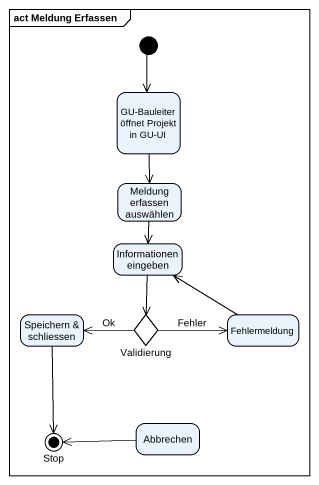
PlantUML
@startuml
mainframe act Meldung Erfassen
hide empty description
state "GU-Bauleiter öffnet Projekt in GU-UI" as GU_Bauleiter_öffnet_Projekt
state "Meldung erfassen auswählen" as Meldung_erfassen_auswählen
state "Informationen eingeben" as Informationen_eingeben
state "Speichern & schliessen" as Speichern_schliessen
state Validierung <<choice>>
state Fehlermeldung
state "Stop" as Stop_ <<end>>
state Abbrechen
[*] --> GU_Bauleiter_öffnet_Projekt
GU_Bauleiter_öffnet_Projekt --> Meldung_erfassen_auswählen
Meldung_erfassen_auswählen --> Informationen_eingeben
Informationen_eingeben --> Validierung
Speichern_schliessen --> Stop_
Validierung -left-> Speichern_schliessen : Ok
Validierung -right-> Fehlermeldung : Fehler
Fehlermeldung -up-> Informationen_eingeben
Abbrechen -left-> Stop_
@enduml
